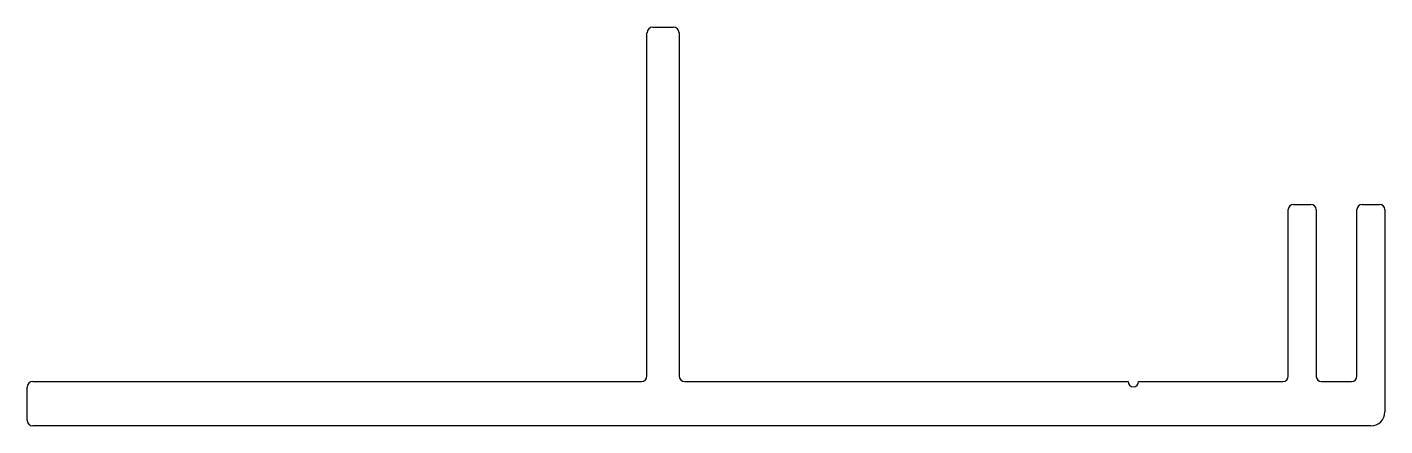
# Model space of a CAD drawing. Extents: x -47.2 to 50.2, y 11.5 to 40.
import ezdxf

# ---------------------------------------------------------------- set-up
doc = ezdxf.new("R2010")
doc.units = 0
doc.layers.get('0').update_dxf_attribs({"linetype": 'CONTINUOUS'})

msp = doc.modelspace()

# ---------------------------------------------------------------- linework, layer by layer
for p, q in [((-2.3, 40.03), (-0.813, 40.03)), ((-2.707, 15.036), (-2.707, 39.623)), ((-0.407, 39.623), (-0.407, 15.036)), ((43.661, 27.33), (44.902, 27.33)), ((48.583, 27.33), (49.825, 27.33)), ((43.281, 15.01), (43.281, 26.95)), ((45.282, 26.95), (45.282, 14.988)), ((48.203, 15.01), (48.203, 26.95)), ((50.205, 26.95), (50.205, 13.011)), ((-46.75, 14.63), (-3.113, 14.63)), ((0, 14.63), (31.787, 14.63)), ((32.549, 14.63), (42.901, 14.63)), ((45.662, 14.63), (47.824, 14.63)), ((-47.157, 11.861), (-47.157, 14.223)), ((50.205, 13.011), (50.205, 12.455)), ((49.205, 11.455), (-46.75, 11.455))]:
    msp.add_line(p, q)
for centre, radius, start, end in [((-2.3, 39.623), 0.406, 90, 180), ((-0.813, 39.623), 0.406, 0, 90), ((43.661, 26.95), 0.38, 90, 180), ((44.902, 26.95), 0.38, 0, 90), ((48.583, 26.95), 0.38, 90, 180), ((49.825, 26.95), 0.38, 0, 90), ((-46.75, 14.223), 0.406, 90, 180), ((-3.113, 15.036), 0.406, 270, 360), ((0, 15.036), 0.406, 180, 270), ((32.168, 14.63), 0.381, 180, 0), ((42.901, 15.01), 0.38, 270.04414, 0.04414), ((45.662, 15.01), 0.38, 183.18125, 270.04414), ((47.823, 15.01), 0.38, 270.04414, 0.04414), ((-46.75, 11.861), 0.406, 180, 270), ((49.205, 12.455), 1, 270, 360)]:
    msp.add_arc(centre, radius, start, end)

doc.saveas('drawing.dxf')
